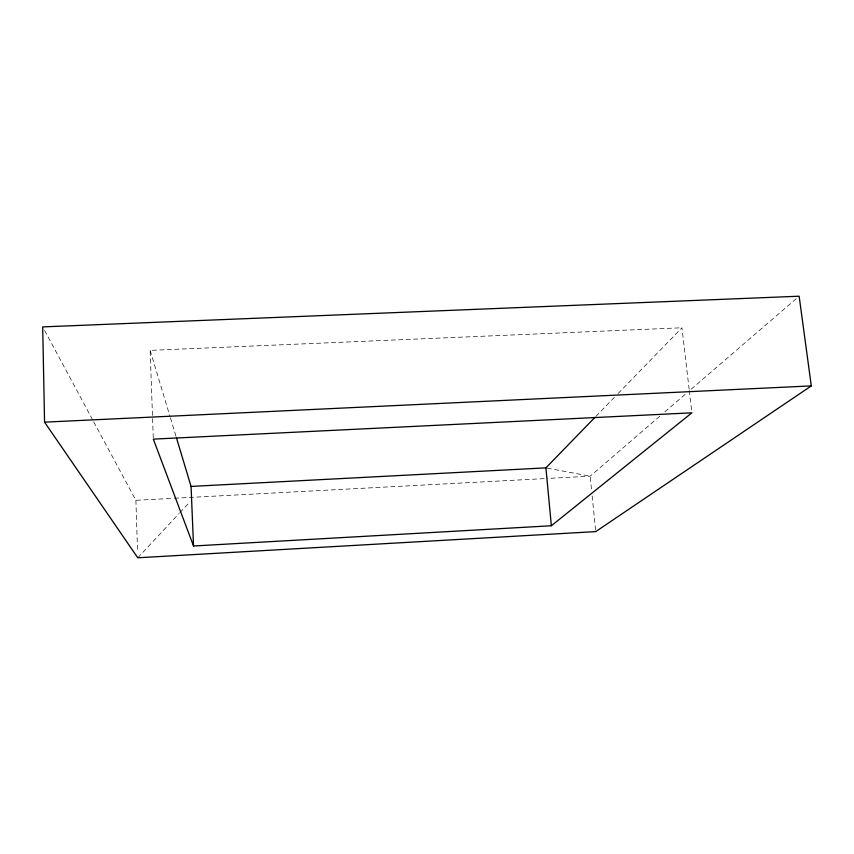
<?xml version="1.0" encoding="UTF-8"?>
<svg xmlns="http://www.w3.org/2000/svg" width="854" height="854" viewBox="0 0 854 854"><rect width="100%" height="100%" fill="white"/><g stroke="black" fill="none" stroke-linecap="round" stroke-linejoin="round"><path stroke-width="0.64" stroke-dasharray="4.27 3.2" d="M137.772 557.79L179.062 513.553M179.959 512.592L189.834 502.013M595.879 416.4L614.389 397.334M618.093 393.523L681.94 327.765L689.135 389.264M659.832 416.197L590.167 476.19L548.994 478.368M664.871 411.841L686.072 393.587M691.121 389.243L797.124 297.95M93.705 421.812L135.893 500.316L173.074 498.341M174.397 498.266L547.66 478.443M153.272 437.803L150.144 350.386L681.94 327.765M547.211 468.109L590.167 476.19L591.63 490.698M44.589 330.423L93.075 420.638M150.144 350.386L170.031 416.506M170.416 417.777L176.159 436.842M689.285 390.577L691.729 411.511M592.164 495.982L595.75 531.604M135.893 500.316L137.601 552.57"/><path stroke-width="1.28" d="M176.543 438.113L191.072 486.428L545.909 467.864L594.96 417.35M551.364 525.754L691.889 412.824L153.314 439.127L193.527 545.994L551.364 525.754L545.909 467.864M811.3 385.901L595.75 531.604L137.772 557.79L44.557 422.154L42.7 326.901L799.141 296.21L811.3 385.901L44.557 422.154M191.072 486.428L193.527 545.994"/></g></svg>
